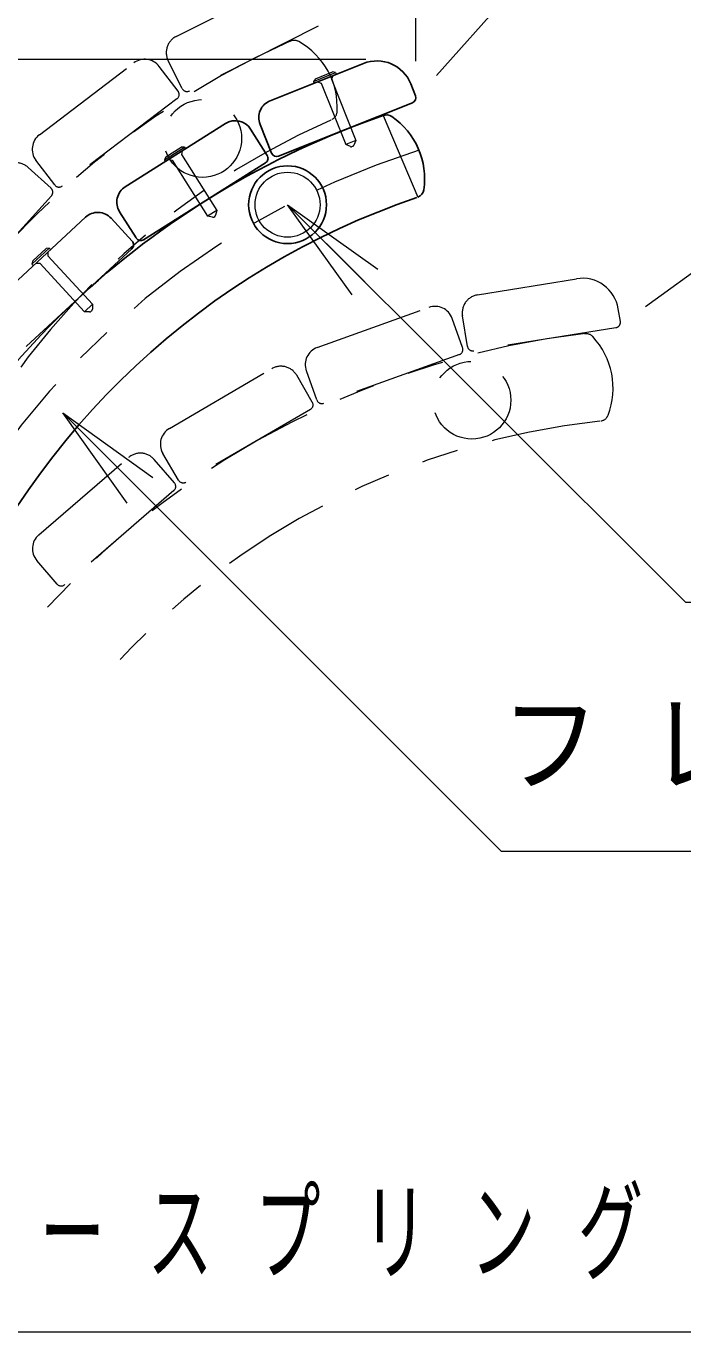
# Model space of a CAD drawing. Units: millimetres on the paper, scale 1:20. Extents: x -365 to 0, y 0 to 257.
# Drawn here: x -110.19 to -92.18, y 116.67 to 152.51 of the extents above; entities that cross this region are included whole.
import ezdxf

# ---------------------------------------------------------------- set-up
doc = ezdxf.new("R2010")
doc.units = ezdxf.units.MM
for name, pattern in [('USER1', [4.5, 2.5, -2]), ('USER2', [6, 3, -1, 1, -1]), ('USER3', [8, 3, -1, 1, -1, 1, -1])]:
    doc.linetypes.add(name, pattern=pattern)
doc.layers.add('LY_1', color=7, linetype='Continuous', lineweight=25)
doc.styles.add('ＭＳ ゴシック', font='')
doc.styles.get('ＭＳ ゴシック').set_extended_font_data('MS Gothic')

msp = doc.modelspace()

# ---------------------------------------------------------------- linework, layer by layer
at = {"layer": 'LY_1', "lineweight": 13}
for p, q in [((-99.497, 151.54), (-99.497, 162.654)), ((-98.927, 151.148), (-88.936, 162.383)), ((-98.927, 151.148), (-88.936, 162.383)), ((-93.202, 144.813), (-81.016, 153.62)), ((-100.873, 151.589), (-160.884, 151.589)), ((-102.251, 151.061), (-101.787, 151.247)), ((-101.699, 151.228), (-101.787, 151.247)), ((-102.302, 150.987), (-101.699, 151.228)), ((-102.251, 151.061), (-102.302, 150.987)), ((-102.302, 150.987), (-102.284, 150.941)), ((-101.699, 151.228), (-101.68, 151.182)), ((-106.394, 148.834), (-105.845, 149.181)), ((-106.358, 148.917), (-105.935, 149.183)), ((-105.845, 149.181), (-105.935, 149.183)), ((-105.845, 149.181), (-105.818, 149.139)), ((-106.358, 148.917), (-106.394, 148.834)), ((-106.394, 148.834), (-106.368, 148.792)), ((-101.248, 145.13), (-103.016, 147.604)), ((-103.016, 147.604), (-100.541, 145.837)), ((-103.016, 147.604), (-100.895, 145.483)), ((-110.026, 145.972), (-109.549, 146.413)), ((-110.005, 146.059), (-109.638, 146.399)), ((-109.549, 146.413), (-109.638, 146.399)), ((-109.549, 146.413), (-109.515, 146.376)), ((-110.005, 146.059), (-110.026, 145.972)), ((-110.026, 145.972), (-109.992, 145.935)), ((-107.415, 139.413), (-109.183, 141.888)), ((-109.183, 141.888), (-106.708, 140.12)), ((-109.183, 141.888), (-107.061, 139.766))]:
    msp.add_line(p, q, dxfattribs=at)
at = {"layer": 'LY_1', "linetype": 'USER3', "lineweight": 13}
for p, q in [((-106.067, 152.223), (-103.611, 153.461)), ((-102.177, 152.505), (-105.704, 150.726)), ((-109.822, 149.525), (-107.235, 151.493)), ((-106.02, 150.721), (-106.535, 151.397)), ((-105.905, 150.792), (-106.288, 151.551)), ((-106.048, 150.511), (-109.192, 148.119)), ((-100.395, 150.048), (-99.445, 147.813)), ((-109.402, 148.148), (-109.917, 148.824)), ((-109.502, 148.056), (-110.131, 148.628)), ((-109.492, 147.844), (-112.147, 144.92)), ((-97.807, 145.129), (-95.093, 145.571)), ((-102.2, 143.684), (-99.141, 144.783)), ((-98.214, 143.682), (-98.502, 144.482)), ((-98.083, 143.716), (-98.22, 144.555)), ((-93.889, 144.4), (-93.945, 144.745)), ((-94.013, 144.228), (-97.911, 143.592)), ((-98.305, 143.49), (-102.022, 142.154)), ((-106.256, 141.464), (-103.449, 143.102)), ((-102.214, 142.245), (-102.501, 143.045)), ((-102.337, 142.188), (-102.765, 142.922)), ((-102.391, 141.982), (-105.802, 139.992)), ((-109.839, 138.541), (-107.378, 140.663)), ((-106.117, 139.967), (-106.672, 140.611)), ((-106.007, 140.046), (-106.436, 140.78)), ((-106.133, 139.756), (-109.125, 137.177)), ((-109.337, 137.192), (-109.892, 137.836))]:
    msp.add_line(p, q, dxfattribs=at)
at = {"layer": 'LY_1'}
for p, q in [((-103.491, 150.459), (-100.937, 151.478)), ((-99.508, 150.595), (-99.638, 150.92)), ((-99.591, 150.4), (-103.26, 148.936)), ((-107.467, 148.098), (-104.719, 149.833)), ((-103.455, 149.02), (-103.77, 149.809)), ((-103.575, 148.958), (-104.029, 149.677)), ((-103.622, 148.751), (-106.962, 146.643)), ((-107.169, 146.69), (-107.623, 147.408)), ((-110.946, 145.052), (-108.56, 147.259)), ((-107.276, 146.607), (-107.854, 147.231)), ((-107.285, 146.395), (-110.185, 143.713))]:
    msp.add_line(p, q, dxfattribs=at)
at = {"layer": 'LY_1', "linetype": 'USER1', "lineweight": 13}
for p, q in [((-102.191, 150.978), (-102.093, 150.936)), ((-102.093, 150.936), (-101.421, 149.253)), ((-101.773, 151.145), (-101.815, 151.047)), ((-101.815, 151.047), (-101.143, 149.364)), ((-105.903, 149.085), (-105.926, 148.982)), ((-101.143, 149.364), (-101.421, 149.253)), ((-101.294, 149.198), (-101.421, 149.253)), ((-101.256, 149.197), (-101.225, 149.21)), ((-101.143, 149.364), (-101.197, 149.237)), ((-106.283, 148.845), (-106.18, 148.822)), ((-106.18, 148.822), (-105.212, 147.289)), ((-105.926, 148.982), (-104.959, 147.449)), ((-104.959, 147.449), (-105.212, 147.289)), ((-105.077, 147.259), (-105.212, 147.289)), ((-104.959, 147.449), (-104.989, 147.314)), ((-105.04, 147.265), (-105.011, 147.283)), ((-109.588, 146.308), (-109.592, 146.202)), ((-109.918, 146.003), (-109.812, 145.999)), ((-109.812, 145.999), (-108.582, 144.668)), ((-109.592, 146.202), (-108.362, 144.872)), ((-108.362, 144.872), (-108.582, 144.668)), ((-108.362, 144.872), (-108.367, 144.733)), ((-108.443, 144.663), (-108.582, 144.668)), ((-108.408, 144.676), (-108.383, 144.699))]:
    msp.add_line(p, q, dxfattribs=at)
at = {"layer": 'LY_1', "lineweight": 13}
for points in [[(-103.016, 147.604), (-92.106, 136.694), (-53.106, 136.694)], [(-109.183, 141.888), (-97.16, 129.865), (-55.16, 129.865)], [(-123.088, 120.824), (-115.973, 116.669), (-91.721, 116.669)]]:
    msp.add_lwpolyline(points, dxfattribs=at)
at = {"layer": 'LY_1', "linetype": 'USER3', "lineweight": 13}
for centre in [(-105.345, 149.421), (-97.961, 142.239)]:
    msp.add_circle(centre, 1.067, dxfattribs=at)
at = {"layer": 'LY_1'}
msp.add_circle((-103.016, 147.604), 1.067, dxfattribs=at)
at = {"layer": 'LY_1', "lineweight": 13}
msp.add_circle((-103.016, 147.604), 0.892, dxfattribs=at)
at = {"layer": 'LY_1', "linetype": 'USER3', "lineweight": 13}
for centre, radius, start, end in [((-93.262, 130.441), 23.715, 114.0433, 154.9033), ((-105.842, 151.777), 0.5, 116.7623, 206.7623), ((-102.83, 151.863), 0.25, 60.3858, 118.0379), ((-103.734, 150.272), 2.081, 356.769, 60.3858), ((-106.933, 151.095), 0.5, 37.2623, 127.2623), ((-106.139, 150.63), 0.15, 307.2623, 37.2623), ((-105.771, 150.86), 0.15, 206.7623, 296.7623), ((-101.906, 150.169), 0.25, 293.8696, 356.769), ((-93.262, 130.441), 21.285, 113.7326, 155.4922), ((-109.519, 149.127), 0.5, 127.2623, 217.2623), ((-110.467, 148.257), 0.5, 47.7623, 137.7623), ((-109.603, 147.945), 0.15, 317.7623, 47.7623), ((-109.283, 148.238), 0.15, 217.2623, 307.2623), ((-94.932, 144.584), 1, 9.2623, 99.2623), ((-98.972, 144.313), 0.5, 19.7623, 109.7623), ((-97.727, 144.635), 0.5, 99.2623, 189.2623), ((-92.145, 120.504), 23.715, 96.5433, 137.4033), ((-94.828, 143.812), 0.25, 42.8858, 100.5379), ((-94.037, 144.376), 0.15, 279.2623, 9.2623), ((-97.935, 143.74), 0.15, 189.2623, 279.2623), ((-96.17, 142.566), 2.081, 339.269, 42.8858), ((-102.031, 143.214), 0.5, 109.7623, 199.7623), ((-98.356, 143.631), 0.15, 289.7623, 19.7623), ((-103.197, 142.67), 0.5, 30.2623, 120.2623), ((-102.466, 142.112), 0.15, 300.2623, 30.2623), ((-102.073, 142.296), 0.15, 199.7623, 289.7623), ((-92.145, 120.504), 21.285, 96.2326, 137.9922), ((-94.457, 141.918), 0.25, 276.3696, 339.269), ((-106.004, 141.032), 0.5, 120.2623, 210.2623), ((-107.051, 140.285), 0.5, 40.7623, 130.7623), ((-106.231, 139.869), 0.15, 310.7623, 40.7623), ((-105.878, 140.121), 0.15, 210.2623, 300.2623), ((-109.513, 138.163), 0.5, 130.7623, 220.7623), ((-109.223, 137.29), 0.15, 220.7623, 310.7623)]:
    msp.add_arc(centre, radius, start, end, dxfattribs=at)
at = {"layer": 'LY_1'}
for centre, radius, start, end in [((-100.566, 150.55), 1, 21.7623, 111.7623), ((-99.647, 150.54), 0.15, 291.7623, 21.7623), ((-103.306, 149.994), 0.5, 111.7623, 201.7623), ((-92.633, 127.643), 23.715, 109.0433, 157.5), ((-104.452, 149.41), 0.5, 32.2623, 122.2623), ((-100.298, 149.818), 0.25, 55.3858, 113.0379), ((-101.338, 148.312), 2.081, 351.769, 55.3858), ((-103.702, 148.878), 0.15, 302.2623, 32.2623), ((-103.316, 149.075), 0.15, 201.7623, 291.7623), ((-107.2, 147.675), 0.5, 122.2623, 212.2623), ((-99.526, 148.049), 0.25, 288.8696, 351.769), ((-92.633, 127.643), 21.285, 108.7326, 157.5), ((-108.221, 146.892), 0.5, 42.7623, 132.7623), ((-107.387, 146.505), 0.15, 312.7623, 42.7623), ((-107.042, 146.77), 0.15, 212.2623, 302.2623)]:
    msp.add_arc(centre, radius, start, end, dxfattribs=at)
at = {"layer": 'LY_1', "linetype": 'USER2', "lineweight": 13}
msp.add_arc((-92.633, 127.643), 22.5, 107.5318, 157.5, dxfattribs=at)
at = {"layer": 'LY_1', "linetype": 'USER1', "lineweight": 13}
for centre, start, end in [((-101.274, 149.244), 246.7623, 291.7623), ((-101.243, 149.256), 291.7623, 336.7623), ((-105.038, 147.325), 302.2623, 347.2623), ((-105.066, 147.307), 257.2623, 302.2623), ((-108.442, 144.712), 267.7623, 312.7623), ((-108.417, 144.735), 312.7623, 357.7623)]:
    msp.add_arc(centre, 0.05, start, end, dxfattribs=at)

# ---------------------------------------------------------------- texts
at = {"layer": 'LY_1', "char_height": 2.199, "attachment_point": 4, "style": 'ＭＳ ゴシック'}
for s, insert in [('\\T1.5;\\W0.9;フレーム：φ48.6×3.5', (-97.16, 132.515)), ('\\T1.64;\\W0.6;ラバースプリング', (-115.721, 119.319))]:
    msp.add_mtext(s, dxfattribs=dict(at, insert=insert))

doc.saveas('drawing.dxf')
